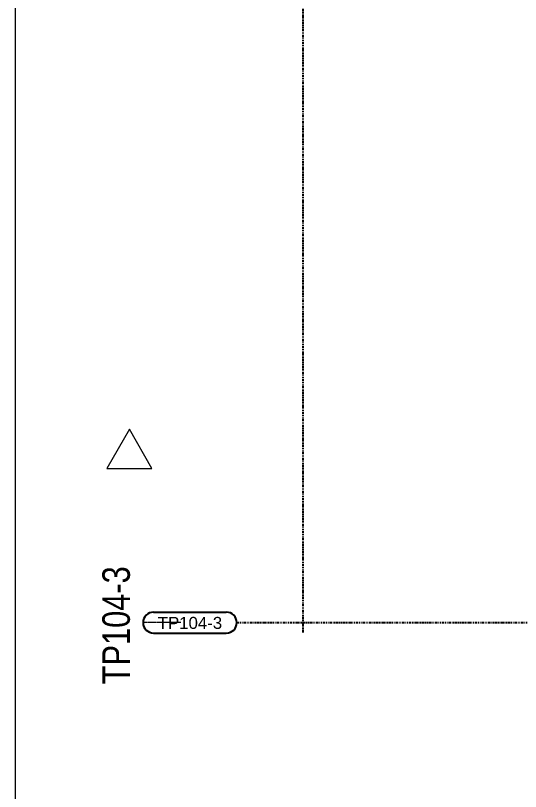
# Model space of a CAD drawing. Header units: inches. Extents: x 209270 to 234360, y -180214 to -150194.
# Drawn here: x 209270 to 214084, y -166874 to -159474 of the extents above; entities that cross this region are included whole.
import ezdxf
from ezdxf.enums import TextEntityAlignment as Align

# ---------------------------------------------------------------- set-up
doc = ezdxf.new("R2010")
doc.units = ezdxf.units.IN
doc.header["$LTSCALE"] = 10
doc.header["$MEASUREMENT"] = 0
doc.linetypes.add('CENTER', pattern=[2, 1.25, -0.25, 0.25, -0.25])
doc.linetypes.add('DXK_LINE_DOT5', pattern=[7.8785, 2.979, -0.9799, 0.9799, -0.9799, 0.9799, -0.9799])
doc.layers.get('0').update_dxf_attribs({"color": 1})
for name, color, linetype in [('_BLUE_0', 5, 'Continuous'), ('_BLUE_10', 5, 'Continuous'), ('_BLUE_2', 5, 'Continuous')]:
    doc.layers.add(name, color=color, linetype=linetype)
for name, color, linetype, lineweight in [('AM_VIEWS', 1, 'Continuous', 0), ('CEN', 1, 'CENTER', 9), ('REV-B', 1, 'Continuous', 5), ('TEXT', 1, 'Continuous', 13)]:
    doc.layers.add(name, color=color, linetype=linetype, lineweight=lineweight)
doc.styles.add('Arial', font='arial.ttf', dxfattribs={"height": 0.2})
doc.styles.add('TEXT_350', font='arial.ttf', dxfattribs={"width": 0.8, "height": 3.5})

# ---------------------------------------------------------------- blocks, each defined once
blk = doc.blocks.new('A$C45b56574')
at = {"layer": 'REV-B'}
blk.add_lwpolyline([(0, 458.4), (-264.6, 0), (264.6, 0)], close=True, dxfattribs=at)
blk = doc.blocks.new('MECH_DRAWING')
at = {"layer": 'AM_VIEWS'}
blk.add_lwpolyline([(209270.3, -150194), (234359.8, -150194), (234359.8, -180214.3), (209270.3, -180214.3)], close=True, dxfattribs=at)
at = {"layer": 'CEN'}
blk.add_line((210847.6, -165263.7), (210495.6, -165263.7), dxfattribs=at)
at = {"layer": 'REV-B', "xscale": 0.8141665440958125, "yscale": 0.8141665440958125, "zscale": 0.8141665440958125}
blk.add_blockref('A$C45b56574', (210355.4, -163792.4), dxfattribs=at)
at = {"layer": 'TEXT', "style": 'TEXT_350', "width": 0.8}
blk.add_text('TP104-3', height=262.5, rotation=90, dxfattribs=at).set_placement((210229, -165289, 0), align=Align.MIDDLE)
blk = doc.blocks.new('GridLine-116860372-116901 - 114867')
at = {"layer": '_BLUE_2', "linetype": 'DXK_LINE_DOT5'}
blk.add_line((3325.6, 12454.5), (3325.6, 27661.7), dxfattribs=at)
blk = doc.blocks.new('GridLine-116860372-116905 - 114867')
at = {"layer": '_BLUE_10', "linetype": 'Continuous'}
for p, q in [((1543.5, 12695.8), (2410.4, 12695.8)), ((1543.5, 12445.8), (2410.4, 12445.8))]:
    blk.add_line(p, q, dxfattribs=at)
for centre, start, end in [((1543.5, 12570.8), 90, 270), ((2410.4, 12570.8), 270, 90)]:
    blk.add_arc(centre, 125, start, end, dxfattribs=at)
at = {"layer": '_BLUE_2', "linetype": 'DXK_LINE_DOT5'}
blk.add_line((2535.4, 12570.8), (24512.1, 12570.8), dxfattribs=at)
at = {"layer": '_BLUE_10', "linetype": 'Continuous', "style": 'Arial'}
blk.add_text('TP104-3', height=143.26, dxfattribs=at).set_placement((1593.5, 12495.8))
blk = doc.blocks.new('STR_DRAWING')
at = {"layer": '_BLUE_0', "xscale": 0.8, "yscale": 0.8, "zscale": 0.8}
for name in ['GridLine-116860372-116901 - 114867', 'GridLine-116860372-116905 - 114867']:
    blk.add_blockref(name, (971.5, 4264.2), dxfattribs=at)

msp = doc.modelspace()

# ---------------------------------------------------------------- block references
msp.add_blockref('MECH_DRAWING', (0, 0))
at = {"xscale": 0.9999999999078191, "yscale": 1.0000000000951985}
msp.add_blockref('STR_DRAWING', (208379.9, -179584.5), dxfattribs=at)

doc.saveas('drawing.dxf')
